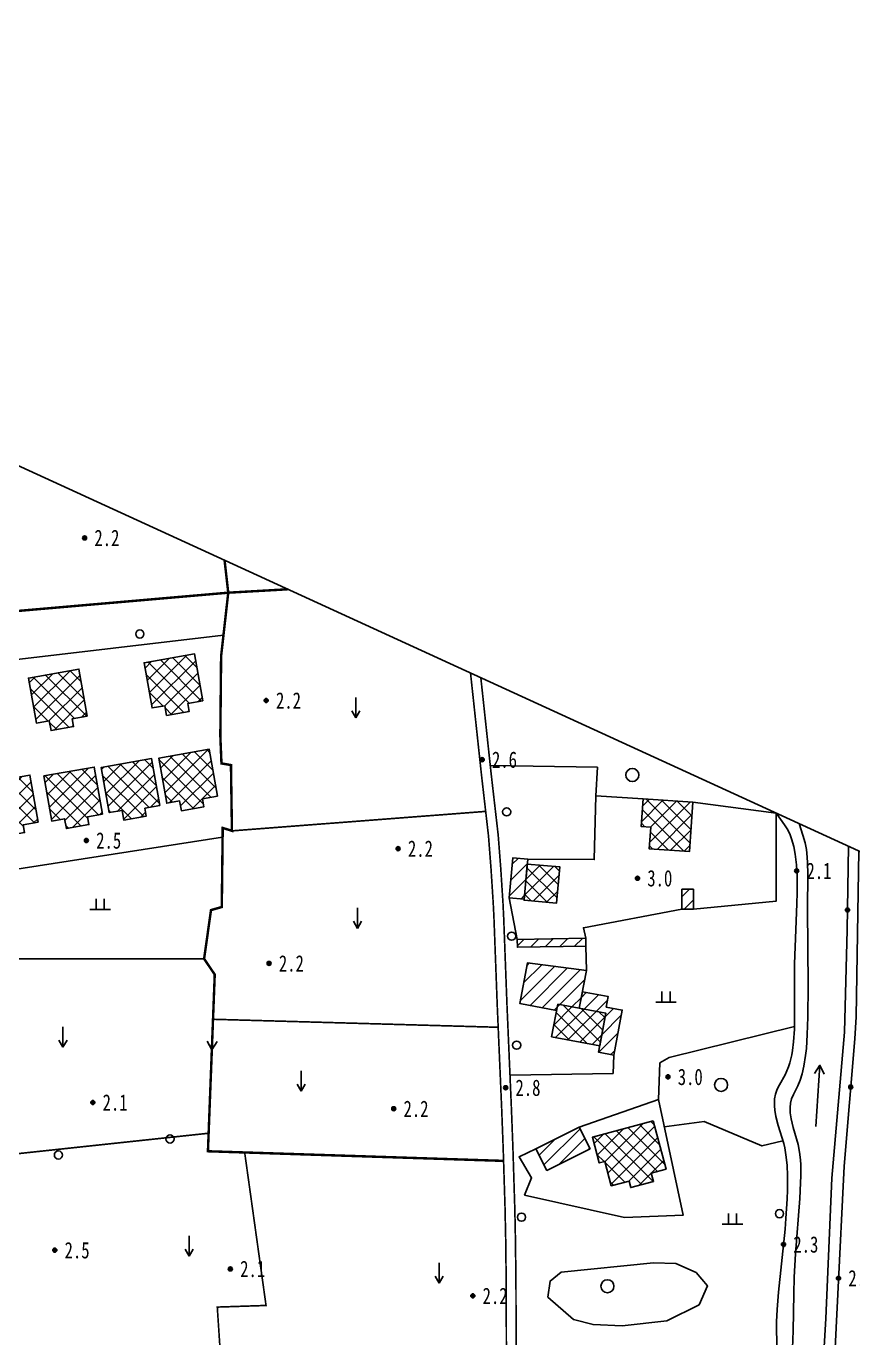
# Model space of a CAD drawing. Header units: metres. Extents: x 494039 to 619385, y 3351420 to 3402703.
# Drawn here: x 585963.3 to 586165.7, y 3394806.7 to 3395127.6 of the extents above; entities that cross this region are included whole.
import ezdxf
from ezdxf.enums import TextEntityAlignment as Align

# ---------------------------------------------------------------- set-up
doc = ezdxf.new("R2010")
doc.units = ezdxf.units.M
for name, pattern in [('2450', [0]), ('8521', [0]), ('8522', [0]), ('9610', [0])]:
    doc.linetypes.add(name, pattern=pattern)
for name, color, linetype in [('210100', 130, 'Continuous'), ('220200', 130, 'Continuous'), ('261301', 141, 'Continuous'), ('310300', 8, 'Continuous'), ('310500', 8, 'Continuous'), ('380202', 8, '2450'), ('420500', 8, 'Continuous'), ('510301', 8, 'Continuous'), ('720100', 8, 'Continuous'), ('760201', 8, '8521'), ('760202', 8, '8522'), ('810100', 8, '9610'), ('810200', 8, 'Continuous'), ('810301', 8, 'Continuous'), ('810302', 8, 'Continuous'), ('810501', 8, 'Continuous'), ('范围线', 8, 'Continuous')]:
    doc.layers.add(name, color=color, linetype=linetype)
pattern_1 = [(45, (0, 0), (-1.767766953, 1.767766953), []), (135, (0, 0), (-1.767766953, -1.767766953), [])]
pattern_2 = [(45, (0, 0), (-1.767766953, 1.767766953), [])]

# ---------------------------------------------------------------- blocks, each defined once
blk = doc.blocks.new('gc170')
at = {"linetype": 'Continuous'}
blk.add_circle((0, 0), 0.5, dxfattribs=at)
blk = doc.blocks.new('gu')
at = {"flags": 128}
for points in [[(3.75, 0), (-3.75, 0)], [(2.71, -0.6), (3.75, 0), (3.75, 0), (2.71, 0.6)]]:
    blk.add_lwpolyline(points, dxfattribs=at)
blk = doc.blocks.new('p_point')
for radius in [0.25, 0.2, 0.15, 0.1, 0.05]:
    blk.add_circle((0, 0), radius)
blk.add_point((0, 0))
blk = doc.blocks.new('gc120')
for p, q in [((0, 0), (0, 2.5)), ((-0.5, 0.87), (0, 0)), ((0, 0), (0.5, 0.87))]:
    blk.add_line(p, q)
blk = doc.blocks.new('vm')
at = {"linetype": 'Continuous'}
for p, q in [((1.25, 0), (-1.25, 0)), ((-0.5, 0), (-0.5, 1.3)), ((0.5, 1.3), (0.5, 0))]:
    blk.add_line(p, q, dxfattribs=at)
blk = doc.blocks.new('v1')
blk.add_circle((0, 0), 0.8)
blk = doc.blocks.new('1-3&1-4')
at = {"layer": '310300', "linetype": 'Continuous'}
h = blk.add_hatch(dxfattribs=at)
h.set_pattern_fill('ANSI31', color=8, scale=20, style=0)
h.set_pattern_definition(pattern_2)
h.paths.add_polyline_path([(586086.0951, 3394923.8011), (586082.4351, 3394924.124), (586081.5751, 3394914.3755), (586085.2351, 3394914.0526)])
h = blk.add_hatch(dxfattribs=at)
h.set_pattern_fill('ANSI31', color=8, scale=20, style=0)
h.set_pattern_definition(pattern_2)
h.paths.add_polyline_path([(586123.7903, 3394916.4456), (586123.8377, 3394911.5818), (586126.6945, 3394911.6097), (586126.6471, 3394916.4735)])
h = blk.add_hatch(dxfattribs=at)
h.set_pattern_fill('ANSI31', color=8, scale=20, style=0)
h.set_pattern_definition(pattern_2)
h.paths.add_polyline_path([(586083.5315, 3394904.156), (586100.2776, 3394904.4487), (586100.311, 3394902.5374), (586083.5649, 3394902.2448)])
h = blk.add_hatch(dxfattribs=at)
h.set_pattern_fill('ANSI31', color=8, scale=20, style=0)
h.set_pattern_definition(pattern_2)
h.paths.add_polyline_path([(586093.4348, 3394888.3485), (586098.7189, 3394887.3459), (586100.4659, 3394896.5529), (586086.0163, 3394898.4166), (586084.1366, 3394888.511), (586093.1414, 3394886.8023)])
h = blk.add_hatch(dxfattribs=at)
h.set_pattern_fill('ANSI31', color=8, scale=20, style=0)
h.set_pattern_definition(pattern_2)
h.paths.add_polyline_path([(586105.2341, 3394886.1096), (586103.4234, 3394876.5676), (586107.144, 3394875.8616), (586109.2365, 3394886.889), (586105.3238, 3394887.6314), (586105.8064, 3394890.1745), (586099.4833, 3394891.3743), (586098.7189, 3394887.3459)])
h = blk.add_hatch(dxfattribs=at)
h.set_pattern_fill('ANSI31', color=8, scale=20, style=0)
h.set_pattern_definition(pattern_2)
h.paths.add_polyline_path([(586088.106, 3394852.9297), (586098.6833, 3394858.2679), (586101.3542, 3394852.9757), (586090.7769, 3394847.6375)])
at = {"layer": '310500', "linetype": 'Continuous'}
h = blk.add_hatch(dxfattribs=at)
h.set_pattern_fill('ANSI37', color=8, scale=20, style=0)
h.set_pattern_definition(pattern_1)
h.paths.add_polyline_path([(586006.5593, 3394962.5266), (586002.889, 3394961.8802), (586003.2264, 3394959.9649), (585997.7144, 3394958.994), (585997.2947, 3394961.3764), (585994.1478, 3394960.8222), (585992.2024, 3394971.867), (586004.5315, 3394974.0386)])
h = blk.add_hatch(dxfattribs=at)
h.set_pattern_fill('ANSI37', color=8, scale=20, style=0)
h.set_pattern_definition(pattern_1)
h.paths.add_polyline_path([(585978.2505, 3394958.8041), (585974.5803, 3394958.1576), (585974.9176, 3394956.2424), (585969.4056, 3394955.2715), (585968.986, 3394957.6539), (585965.839, 3394957.0996), (585963.8936, 3394968.1445), (585976.2228, 3394970.3161)])
h = blk.add_hatch(dxfattribs=at)
h.set_pattern_fill('ANSI37', color=8, scale=20, style=0)
h.set_pattern_definition(pattern_1)
h.paths.add_polyline_path([(585996.0575, 3394936.915), (585992.3872, 3394936.2685), (585992.7246, 3394934.3532), (585987.2126, 3394933.3823), (585986.7929, 3394935.7648), (585983.646, 3394935.2105), (585981.7006, 3394946.2553), (585994.0297, 3394948.427)])
h = blk.add_hatch(dxfattribs=at)
h.set_pattern_fill('ANSI37', color=8, scale=20, style=0)
h.set_pattern_definition(pattern_1)
h.paths.add_polyline_path([(586010.1555, 3394939.2187), (586006.4853, 3394938.5722), (586006.8226, 3394936.6569), (586001.3106, 3394935.686), (586000.8909, 3394938.0685), (585997.744, 3394937.5142), (585995.7986, 3394948.559), (586008.1278, 3394950.7307)])
h = blk.add_hatch(dxfattribs=at)
h.set_pattern_fill('ANSI37', color=8, scale=20, style=0)
h.set_pattern_definition(pattern_1)
h.paths.add_polyline_path([(585982.0118, 3394934.8533), (585978.3416, 3394934.2068), (585978.6789, 3394932.2915), (585973.1669, 3394931.3206), (585972.7472, 3394933.7031), (585969.6003, 3394933.1488), (585967.6549, 3394944.1936), (585979.9841, 3394946.3653)])
h = blk.add_hatch(dxfattribs=at)
h.set_pattern_fill('ANSI37', color=8, scale=20, style=0)
h.set_pattern_definition(pattern_1)
h.paths.add_polyline_path([(585966.2873, 3394932.875), (585962.6171, 3394932.2285), (585962.9544, 3394930.3133), (585957.4424, 3394929.3424), (585957.0228, 3394931.7248), (585953.8759, 3394931.1705), (585951.9304, 3394942.2154), (585964.2596, 3394944.387)])
h = blk.add_hatch(dxfattribs=at)
h.set_pattern_fill('ANSI37', color=8, scale=20, style=0)
h.set_pattern_definition(pattern_1)
h.paths.add_polyline_path([(586126.4756, 3394937.7535), (586125.664, 3394925.673), (586115.8342, 3394926.3334), (586116.1926, 3394931.6676), (586113.8577, 3394931.8245), (586114.311, 3394938.5708)])
h = blk.add_hatch(dxfattribs=at)
h.set_pattern_fill('ANSI37', color=8, scale=20, style=0)
h.set_pattern_definition(pattern_1)
h.paths.add_polyline_path([(586085.9905, 3394922.6163), (586093.9587, 3394921.9134), (586093.178, 3394913.0641), (586085.2099, 3394913.767)])
h = blk.add_hatch(dxfattribs=at)
h.set_pattern_fill('ANSI37', color=8, scale=20, style=0)
h.set_pattern_definition(pattern_1)
h.paths.add_polyline_path([(586093.4348, 3394888.3485), (586105.2341, 3394886.1096), (586103.7166, 3394878.1126), (586091.9174, 3394880.3515)])
h = blk.add_hatch(dxfattribs=at)
h.set_pattern_fill('ANSI37', color=8, scale=20, style=0)
h.set_pattern_definition(pattern_1)
h.paths.add_polyline_path([(586116.7858, 3394859.7576), (586119.9479, 3394847.9651), (586116.3404, 3394846.9977), (586116.8932, 3394844.9363), (586111.3284, 3394843.4441), (586110.8965, 3394845.0547), (586106.5576, 3394843.8913), (586104.9553, 3394849.8668), (586103.5996, 3394849.5033), (586101.9189, 3394855.7711)])
at = {"layer": '210100', "color": 141, "linetype": 'Continuous', "flags": 128}
blk.add_lwpolyline([(586152.5161, 3394932.5292), (586153.4394, 3394929.7165), (586153.9758, 3394927.8243), (586154.3026, 3394926.1899), (586154.4257, 3394925.2997), (586154.6099, 3394923.0531), (586154.6717, 3394920.1024), (586154.5913, 3394911.6936), (586154.7168, 3394892.8421), (586154.6742, 3394885.1519), (586154.534, 3394880.8925), (586154.297, 3394877.4984), (586154.1132, 3394875.8084), (586153.6978, 3394873.1812), (586153.2655, 3394871.3024), (586152.7917, 3394869.764), (586152.2309, 3394868.365), (586151.1443, 3394866.212), (586150.6864, 3394865.1504), (586150.4085, 3394864.1228), (586150.297, 3394863.0563), (586150.3397, 3394861.7448), (586150.5484, 3394860.3127), (586151.0776, 3394858.1385), (586152.2669, 3394854.0345), (586152.6384, 3394852.147), (586152.8475, 3394850.229), (586152.9151, 3394849.0173), (586152.9392, 3394846.3289), (586152.8904, 3394844.6091), (586152.6789, 3394840.7575), (586151.6708, 3394827.2695), (586151.3293, 3394821.5506), (586151.2041, 3394817.4158), (586151.077, 3394808.3929), (586150.9299, 3394804.1389)], dxfattribs=at)
at = {"layer": '210100', "color": 141, "linetype": 'Continuous', "elevation": 0.9096, "flags": 128}
blk.add_lwpolyline([(586164.6464, 3394926.9738), (586164.2718, 3394906.495), (586163.651, 3394881.4854), (586160.5628, 3394845.7432), (586159.0633, 3394811.3886), (586157.7836, 3394789.1511), (586157.8377, 3394766.6853), (586158.224, 3394729.4074), (586159.1692, 3394695.921), (586160.448, 3394680.9705), (586162.3511, 3394671.8337), (586162.8461, 3394665.923), (586162.8072, 3394654.5864), (586161.9688, 3394648.905), (586163.3776, 3394641.8431), (586163.6428, 3394632.6808), (586165.9363, 3394604.2753), (586168.0237, 3394576.736), (586168.7224, 3394538.547), (586168.7871, 3394501.4883), (586168.3713, 3394481.392), (586165.7957, 3394462.5835)], dxfattribs=at)
at = {"layer": '220200', "color": 141, "linetype": 'Continuous', "const_width": 0.6, "flags": 128}
blk.add_lwpolyline([(585768.5936, 3394969.4766), (585852.6967, 3394975.9619), (585956.8934, 3394984.1761), (586012.7897, 3394989.0273), (586011.8933, 3394996.9311)], dxfattribs=at)
at = {"layer": '220200', "color": 141, "linetype": 'Continuous', "const_width": 0.6, "elevation": 2.7575, "flags": 128}
for points in [[(586027.3474, 3394989.8534), (586012.7897, 3394989.0273)], [(586012.7897, 3394989.0273), (586011.0418, 3394973.4916), (586010.8504, 3394953.99), (586011.1302, 3394947.2457), (586013.4544, 3394946.8465), (586013.6899, 3394930.7472), (586011.4354, 3394931.4706), (586011.2071, 3394912.1119), (586008.5667, 3394911.3577), (586006.884, 3394899.4376), (586009.4837, 3394895.586), (586007.816, 3394852.3438), (586080.1801, 3394849.988)]]:
    blk.add_lwpolyline(points, dxfattribs=at)
at = {"layer": '310300', "color": 8, "linetype": 'Continuous', "flags": 128}
for points, elevation in [([(586086.0951, 3394923.8011), (586082.4351, 3394924.124), (586081.5751, 3394914.3755), (586085.2351, 3394914.0526)], 5.6159), ([(586123.7903, 3394916.4456), (586123.8377, 3394911.5818), (586126.6945, 3394911.6097), (586126.6471, 3394916.4735)], 5.2814), ([(586083.5315, 3394904.156), (586100.2776, 3394904.4487), (586100.311, 3394902.5374), (586083.5649, 3394902.2448)], 5.1699), ([(586093.4348, 3394888.3485), (586098.7189, 3394887.3459), (586100.4659, 3394896.5529), (586086.0163, 3394898.4166), (586084.1366, 3394888.511), (586093.1414, 3394886.8023)], 5.4487), ([(586088.106, 3394852.9297), (586098.6833, 3394858.2679), (586101.3542, 3394852.9757), (586090.7769, 3394847.6375)], 6.3518)]:
    blk.add_lwpolyline(points, close=True, dxfattribs=dict(at, elevation=elevation))
blk.add_lwpolyline([(586105.2341, 3394886.1096), (586103.4234, 3394876.5676), (586107.144, 3394875.8616), (586109.2365, 3394886.889), (586105.3238, 3394887.6314), (586105.8064, 3394890.1745), (586099.4833, 3394891.3743), (586098.7189, 3394887.3459)], close=True, dxfattribs=at)
at = {"layer": '310500', "color": 8, "linetype": 'Continuous', "flags": 128}
for points, elevation in [([(586006.5593, 3394962.5266), (586002.889, 3394961.8802), (586003.2264, 3394959.9649), (585997.7144, 3394958.994), (585997.2947, 3394961.3764), (585994.1478, 3394960.8222), (585992.2024, 3394971.867), (586004.5315, 3394974.0386)], 13.701), ([(585978.2505, 3394958.8041), (585974.5803, 3394958.1576), (585974.9176, 3394956.2424), (585969.4056, 3394955.2715), (585968.986, 3394957.6539), (585965.839, 3394957.0996), (585963.8936, 3394968.1445), (585976.2228, 3394970.3161)], 13.701), ([(585996.0575, 3394936.915), (585992.3872, 3394936.2685), (585992.7246, 3394934.3532), (585987.2126, 3394933.3823), (585986.7929, 3394935.7648), (585983.646, 3394935.2105), (585981.7006, 3394946.2553), (585994.0297, 3394948.427)], 13.701), ([(586010.1555, 3394939.2187), (586006.4853, 3394938.5722), (586006.8226, 3394936.6569), (586001.3106, 3394935.686), (586000.8909, 3394938.0685), (585997.744, 3394937.5142), (585995.7986, 3394948.559), (586008.1278, 3394950.7307)], 13.701), ([(585982.0118, 3394934.8533), (585978.3416, 3394934.2068), (585978.6789, 3394932.2915), (585973.1669, 3394931.3206), (585972.7472, 3394933.7031), (585969.6003, 3394933.1488), (585967.6549, 3394944.1936), (585979.9841, 3394946.3653)], 13.701), ([(585966.2873, 3394932.875), (585962.6171, 3394932.2285), (585962.9544, 3394930.3133), (585957.4424, 3394929.3424), (585957.0228, 3394931.7248), (585953.8759, 3394931.1705), (585951.9304, 3394942.2154), (585964.2596, 3394944.387)], 13.701), ([(586126.4756, 3394937.7535), (586125.664, 3394925.673), (586115.8342, 3394926.3334), (586116.1926, 3394931.6676), (586113.8577, 3394931.8245), (586114.311, 3394938.5708)], 10.3545), ([(586085.9905, 3394922.6163), (586093.9587, 3394921.9134), (586093.178, 3394913.0641), (586085.2099, 3394913.767)], 10.3545), ([(586093.4348, 3394888.3485), (586105.2341, 3394886.1096), (586103.7166, 3394878.1126), (586091.9174, 3394880.3515)], 10.3545), ([(586116.7858, 3394859.7576), (586119.9479, 3394847.9651), (586116.3404, 3394846.9977), (586116.8932, 3394844.9363), (586111.3284, 3394843.4441), (586110.8965, 3394845.0547), (586106.5576, 3394843.8913), (586104.9553, 3394849.8668), (586103.5996, 3394849.5033), (586101.9189, 3394855.7711)], 10.3545)]:
    blk.add_lwpolyline(points, close=True, dxfattribs=dict(at, elevation=elevation))
at = {"layer": '380202', "color": 8, "linetype": '2450', "flags": 128}
for points, elevation in [([(586114.311, 3394938.5708), (586102.7687, 3394939.3288), (586102.3826, 3394923.7261), (586086.0951, 3394923.8011)], 5.2814), ([(586126.6945, 3394911.6097), (586146.875, 3394913.52), (586146.9386, 3394935.0835), (586126.4756, 3394937.7535)], 5.2814), ([(586081.5751, 3394914.3755), (586083.5315, 3394904.156)], 5.2814), ([(586100.2776, 3394904.4487), (586099.7077, 3394907.0452), (586123.8377, 3394911.5818)], 5.2814), ([(586088.106, 3394852.9297), (586083.9935, 3394851.0199), (586087.0552, 3394845.824), (586085.3244, 3394841.6109), (586109.799, 3394836.1364), (586124.1051, 3394836.6674), (586118.1085, 3394865.0212), (586098.6833, 3394858.2679)], 6.0544)]:
    blk.add_lwpolyline(points, dxfattribs=dict(at, elevation=elevation))
at = {"layer": '420500', "color": 8, "linetype": 'Continuous', "const_width": 0.4, "flags": 128}
for points in [[(586072.0935, 3394969.3608), (586074.7945, 3394944.2543), (586076.4918, 3394929.4972), (586077.1143, 3394921.3959), (586077.6569, 3394912.9316), (586077.8306, 3394909.3549), (586078.63, 3394888.1072), (586079.7274, 3394862.5365), (586080.08, 3394853.2353), (586080.5455, 3394838.3388), (586080.6954, 3394831.1062), (586080.8294, 3394820.3223), (586080.8775, 3394798.8115)], [(586074.6163, 3394968.2054), (586077.1647, 3394944.5181), (586078.867, 3394929.7176), (586079.4929, 3394921.5714), (586080.0384, 3394913.0615), (586080.2124, 3394909.4782), (586081.0128, 3394888.2051), (586082.1104, 3394862.6271), (586082.4634, 3394853.319), (586082.9297, 3394838.3954), (586083.0798, 3394831.1488), (586083.2167, 3394819.995), (586083.2622, 3394798.8166)]]:
    blk.add_lwpolyline(points, dxfattribs=at)
at = {"layer": '760201', "color": 8, "linetype": '8521', "elevation": 2.0994, "flags": 128}
blk.add_lwpolyline([(586146.946, 3394935.0801), (586146.9916, 3394934.9999), (586148.9386, 3394932.2403), (586149.5951, 3394931.2262), (586150.2272, 3394930.0001), (586150.697, 3394928.8094), (586151.2256, 3394926.9566), (586151.5883, 3394925.0408), (586151.8811, 3394922.4138), (586152.0183, 3394919.7272), (586152.0358, 3394915.6242), (586151.9693, 3394912.8574), (586151.5395, 3394902.3847), (586151.4172, 3394898.1869), (586151.4315, 3394884.4027), (586151.3684, 3394882.2588), (586151.1522, 3394879.0825), (586150.8903, 3394877.0016), (586150.7117, 3394875.9757), (586150.2325, 3394873.9603), (586149.9189, 3394872.9748), (586149.5455, 3394872.0071), (586149.1031, 3394871.0599), (586147.7212, 3394868.6388), (586147.1604, 3394867.5249), (586146.7319, 3394866.2855), (586146.5336, 3394865.1991), (586146.4793, 3394864.5769), (586146.4731, 3394863.467), (586146.5652, 3394862.394), (586146.8452, 3394860.8114), (586147.4148, 3394858.6671), (586148.7548, 3394854.2143), (586148.9924, 3394853.2073), (586149.2951, 3394851.5094), (586149.5715, 3394848.9361), (586149.6902, 3394846.3401), (586149.6789, 3394842.857), (586149.602, 3394840.6731), (586149.3037, 3394835.8653), (586149.0838, 3394833.249), (586147.4395, 3394817.8584), (586147.1146, 3394813.5825), (586147.0115, 3394810.5713), (586147.0209, 3394808.6011), (586147.2387, 3394800.2995), (586147.2155, 3394798.7283), (586147.0729, 3394796.3879), (586146.9363, 3394795.2277), (586146.6655, 3394793.6944), (586146.2691, 3394792.1803), (586146.0141, 3394791.4319), (586145.6137, 3394790.467), (586145.1587, 3394789.6156), (586144.6818, 3394788.9468), (586144.1599, 3394788.4145), (586143.5156, 3394787.9607), (586142.7386, 3394787.5823), (586142.2682, 3394787.408), (586140.4938, 3394786.9526), (586138.8831, 3394786.7124), (586136.8984, 3394786.5788), (586135.1621, 3394786.5662), (586132.1217, 3394786.692), (586130.098, 3394786.8507), (586126.0559, 3394787.2876), (586120.0005, 3394788.12), (586109.917, 3394789.7059), (586093.7877, 3394792.3425), (586084.7109, 3394793.7324)], dxfattribs=at)
at = {"layer": '760202', "color": 8, "linetype": '8522', "flags": 128}
blk.add_lwpolyline([(586168.2674, 3394462.6611), (586169.0052, 3394469.5862), (586171.2071, 3394481.0801), (586171.7573, 3394497.4901), (586171.3088, 3394547.8485), (586170.712, 3394583.4074), (586167.4149, 3394621.1849), (586167.0322, 3394632.8467), (586167.7954, 3394641.5949), (586165.4397, 3394647.6498), (586167.0661, 3394659.0008), (586167.033, 3394670.6327), (586164.1729, 3394679.7628), (586162.4134, 3394686.1892), (586160.7197, 3394722.9903), (586160.419, 3394786.0399), (586163.5327, 3394848.6594), (586166.1388, 3394879.8806), (586166.4668, 3394885.2111), (586167.1201, 3394925.8409)], dxfattribs=at)
at = {"layer": '810100', "color": 8, "linetype": '9610', "elevation": 3.3896, "flags": 128}
for points in [[(585931.8934, 3394969.2678), (586011.6243, 3394978.6692)], [(586102.7687, 3394939.3288), (586103.1327, 3394946.2978), (586076.9231, 3394946.7632)], [(585939.4157, 3394918.036), (586011.4085, 3394929.191)], [(586100.4659, 3394896.5529), (586100.311, 3394902.5374)], [(586118.1085, 3394865.0212), (586118.4404, 3394873.9594), (586120.6772, 3394875.2684), (586151.3697, 3394882.8698)], [(586107.144, 3394875.8616), (586106.9704, 3394871.3839), (586081.7623, 3394870.9756)], [(586119.524, 3394858.3283), (586129.2921, 3394859.6517), (586143.4344, 3394853.6313), (586148.5469, 3394854.8696)]]:
    blk.add_lwpolyline(points, dxfattribs=at)
blk.add_lwpolyline([(586094.304, 3394822.7396), (586091.555, 3394820.5641), (586090.9987, 3394816.6537), (586097.2765, 3394811.1885), (586102.1003, 3394809.9448), (586109.2497, 3394809.6654), (586120.1684, 3394810.8123), (586128.0664, 3394814.7683), (586130.086, 3394819.4218), (586127.3213, 3394822.664), (586122.3395, 3394824.878), (586116.8751, 3394825.0383)], close=True, dxfattribs=at)
at = {"layer": '810200', "color": 8, "linetype": 'Continuous', "const_width": 0.4, "elevation": 3.5421, "flags": 128}
for points in [[(586013.6899, 3394930.7472), (586075.8005, 3394935.5083)], [(586006.884, 3394899.4376), (585942.1773, 3394899.4614)], [(586009.0616, 3394884.6408), (586078.8798, 3394882.6831)], [(585940.0182, 3394849.4785), (586007.986, 3394856.7527)], [(586016.8095, 3394852.051), (586022.04, 3394814.612), (586010.1039, 3394814.2142), (586011.5012, 3394793.1726)]]:
    blk.add_lwpolyline(points, dxfattribs=at)
at = {"layer": '范围线', "color": 8, "flags": 128}
blk.add_lwpolyline([(580974.9971, 3398172.2884), (580158.1729, 3397748.7629), (583102.2681, 3395406.1495), (589376.9328, 3392493.3034), (594318.9563, 3392016.403), (594002.9657, 3392059.9931), (593709.5027, 3392110.274), (593489.39, 3392154.2585), (593446.55, 3392164.1073), (593184.0367, 3392224.4585), (592856.0894, 3392311.9807), (592630.9821, 3392379.424), (592345.2786, 3392474.0542), (592112.8421, 3392558.6278), (591835.9381, 3392668.5492), (591571.4074, 3392783.2499), (591303.4331, 3392909.9936), (591275.2655, 3392923.316), (591065.2798, 3393031.2284), (591019.813, 3393054.5939), (590886.2864, 3393127.1825), (590776.1303, 3393189.2284), (589711.9005, 3393302.4152), (583546.9224, 3396125.8295)], close=True, dxfattribs=at)
at = {"layer": '261301', "color": 141, "linetype": 'Continuous', "xscale": 2, "yscale": 2}
for p, rotation in [((586009.0616, 3394884.6408, 3.5718), 267.7890142882442), ((586157.1273, 3394865.8912, 2.5439), 86.32755099236114)]:
    blk.add_blockref('gu', p, dxfattribs=dict(at, rotation=rotation))
at = {"layer": '510301', "color": 8, "linetype": 'Continuous', "xscale": 2, "yscale": 2}
for p in [(585991.1601, 3394978.934, 3.4823), (586080.9503, 3394935.3857, 3.3931), (586082.1701, 3394904.9751, 3.3931), (586083.4049, 3394878.3003, 3.3931), (585998.5387, 3394855.365, 3.6348), (585971.2222, 3394851.4183, 3.6348), (586084.5831, 3394836.2186, 3.3931), (586147.7252, 3394837.0834, 3.3931)]:
    blk.add_blockref('gc170', p, dxfattribs=at)
at = {"layer": '720100', "color": 8, "linetype": 'Continuous', "xscale": 2, "yscale": 2, "zscale": 2}
for p in [(585977.6191, 3395002.4332, 2.2119), (586022.0732, 3394962.646, 2.197), (586074.9405, 3394948.1623, 2.6242), (585978.0674, 3394928.3929, 2.5312), (586054.3679, 3394926.3918, 2.1974), (586112.9605, 3394919.1553, 3.0342), (586151.9234, 3394920.9648, 2.0907), (586164.3612, 3394911.3839, 0.8), (586022.7807, 3394898.3102, 2.1964), (586080.6929, 3394867.8898, 2.8142), (586120.416, 3394870.5507, 3.011), (586165.1538, 3394868.0807, 1.7019), (585979.6352, 3394864.2783, 2.1167), (586053.2911, 3394862.7423, 2.173), (586148.7121, 3394829.5391, 2.3137), (585970.3312, 3394828.1388, 2.5316), (586013.3078, 3394823.5515, 2.1217), (586162.1712, 3394821.2766, 2.0902), (586072.6502, 3394816.9619, 2.1709)]:
    blk.add_blockref('p_point', p, dxfattribs=at)
at = {"layer": '810301', "color": 8, "linetype": 'Continuous', "xscale": 2, "yscale": 2}
for p in [(586044.0114, 3394958.4142, 1.9149), (586044.4204, 3394906.8746, 1.9149), (585972.322, 3394877.7765, 1.9149), (586030.6237, 3394867.0258, 1.9149), (586003.2427, 3394826.6744, 1.9149), (586064.4332, 3394820.0509, 1.9149)]:
    blk.add_blockref('gc120', p, dxfattribs=at)
at = {"layer": '810302', "color": 8, "linetype": 'Continuous', "xscale": 2, "yscale": 2}
for p in [(585981.4464, 3394911.488, 1.9149), (586119.9286, 3394888.8134, 1.9149), (586136.2093, 3394834.5373, 1.9149)]:
    blk.add_blockref('vm', p, dxfattribs=at)
at = {"layer": '810501', "color": 8, "linetype": 'Continuous', "xscale": 2, "yscale": 2}
for p in [(586111.7041, 3394944.4154, 1.9149), (586133.4239, 3394868.587, 1.9149), (586105.592, 3394819.3037, 1.9149)]:
    blk.add_blockref('v1', p, dxfattribs=at)
at = {"layer": '720100', "color": 8, "width": 0.75}
for s, p in [('2.2', (585980.0191, 3395002.4332, 2.2119)), ('2.2', (586024.4732, 3394962.646, 2.197)), ('2.6', (586077.3405, 3394948.1623, 2.6242)), ('2.5', (585980.4674, 3394928.3929, 2.5312)), ('2.2', (586056.7679, 3394926.3918, 2.1974)), ('2.1', (586154.3234, 3394920.9648, 2.0907)), ('3.0', (586115.3605, 3394919.1553, 3.0342)), ('2.2', (586025.1807, 3394898.3102, 2.1964)), ('3.0', (586122.816, 3394870.5507, 3.011)), ('2.8', (586083.0929, 3394867.8898, 2.8142)), ('2.1', (585982.0352, 3394864.2783, 2.1167)), ('2.2', (586055.6911, 3394862.7423, 2.173)), ('2.5', (585972.7312, 3394828.1388, 2.5316)), ('2.3', (586151.1121, 3394829.5391, 2.3137)), ('2.1', (586015.7078, 3394823.5515, 2.1217)), ('2.1', (586164.5712, 3394821.2766, 2.0902)), ('2.2', (586075.0502, 3394816.9619, 2.1709))]:
    blk.add_text(s, height=4, dxfattribs=at).set_placement(p, align=Align.MIDDLE_LEFT)

msp = doc.modelspace()

# ---------------------------------------------------------------- block references
msp.add_blockref('1-3&1-4', (0, 0))

doc.saveas('drawing.dxf')
